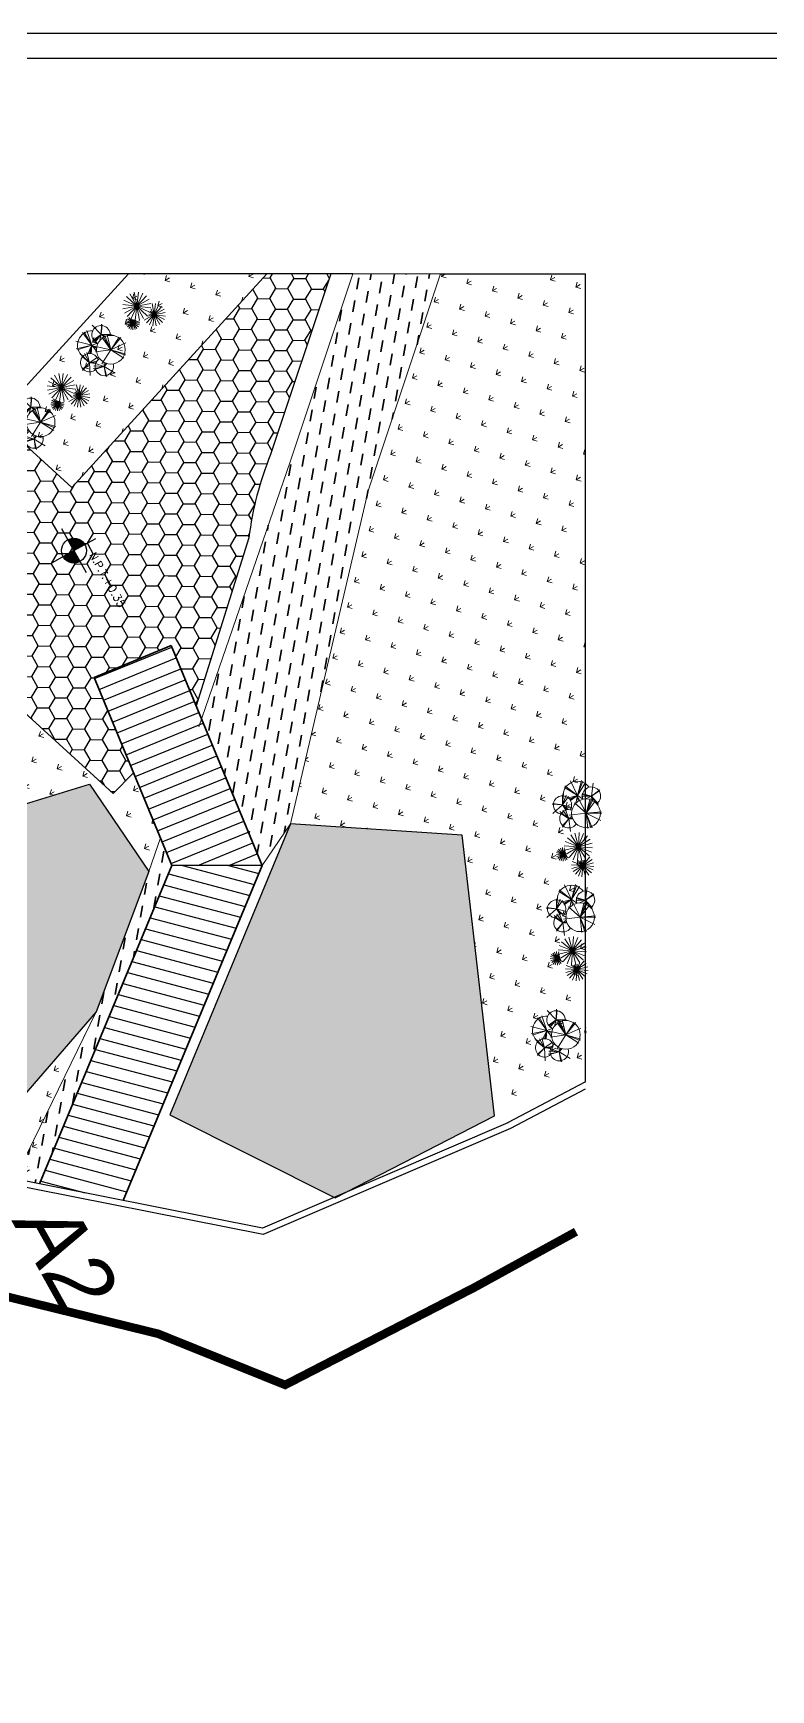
# Model space of a CAD drawing. Header units: millimetres. Extents: x 525387 to 527545, y 2235066 to 2235448.
# Drawn here: x 525732.75 to 525750.45, y 2235239.19 to 2235278.94 of the extents above; entities that cross this region are included whole.
import ezdxf
from ezdxf.enums import TextEntityAlignment as Align

# ---------------------------------------------------------------- set-up
doc = ezdxf.new("R2010")
doc.units = ezdxf.units.MM
for name, color, linetype in [('auxiliar', 6, 'Continuous'), ('pie de plano', 7, 'Continuous'), ('PISOS', 7, 'Continuous'), ('Texto', 7, 'Continuous')]:
    doc.layers.add(name, color=color, linetype=linetype)
doc.layers.add('jardin', color=72, linetype='Continuous', lineweight=5)
doc.layers.add('muro', color=5, linetype='Continuous', lineweight=35)
doc.styles.add('ARIAL', font='ariali.ttf')
doc.styles.add('NIVEL', font='romans')
pattern_1 = [(29.14, (-1683722.28495, 1607543.36697), (0.17353770846, 0.61082703251), [0.1190625, -0.778963112]), (344.14, (-1683722.28495, 1607543.36697), (0.17353770848, 0.61082703258), [0.1190625, -0.5159375]), (74.14, (-1683722.28495, 1607543.36697), (-0.61082703258, 0.17353770848), [0.1190625, -0.5159375])]
pattern_2 = [(299.14, (-1683722.28495, 1607543.36697), (0.424862421517, -0.253872231146), [0.28575, -0.5715]), (59.14, (-1683722.28495, 1607543.36697), (0.00742859073, 0.49487776572), [0.28575, -0.5715]), (359.14, (-1683722.28495, 1607543.36697), (0.432291012247, 0.241005534574), [-0.5715, 0.28575])]
pattern_3 = [(80, (77.369, -186.3914), (-0.2240625537, 0.319994489452), [0.276225, -0.276225])]

# ---------------------------------------------------------------- blocks, each defined once
blk = doc.blocks.new('Arbo-p11')
at = {"color": 0, "linetype": 'ByBlock', "lineweight": 0}
for p, q in [((-0.038, 0.163), (-0.217, 0.41)), ((-0.038, 0.163), (-0.133, 0.453)), ((-0.041, 0.163), (0.138, 0.41)), ((-0.04, 0.163), (0.054, 0.453)), ((-0.039, 0.163), (-0.039, 0.468)), ((-0.284, -0.107), (-0.346, 0.025)), ((-0.036, 0.166), (-0.342, 0.166)), ((-0.037, 0.165), (-0.327, 0.259)), ((-0.037, 0.167), (-0.327, 0.072)), ((-0.284, -0.108), (-0.302, 0.037)), ((-0.037, 0.164), (-0.284, 0.344)), ((-0.037, 0.168), (-0.284, -0.012)), ((-0.038, 0.168), (-0.217, -0.079)), ((-0.038, 0.169), (-0.133, -0.122)), ((-0.043, 0.166), (0.263, 0.166)), ((-0.042, 0.164), (0.205, 0.344)), ((-0.042, 0.165), (0.248, 0.259)), ((-0.042, 0.168), (0.205, -0.012)), ((-0.042, 0.167), (0.248, 0.072)), ((-0.041, 0.168), (0.138, -0.079)), ((-0.04, 0.169), (0.054, -0.122)), ((-0.039, 0.169), (-0.039, -0.136)), ((0.195, -0.175), (0.338, 0.022)), ((0.196, -0.175), (0.271, 0.056)), ((-0.283, -0.106), (-0.428, -0.124)), ((-0.283, -0.106), (-0.426, -0.079)), ((-0.283, -0.105), (-0.415, -0.167)), ((-0.283, -0.107), (-0.411, -0.036)), ((-0.283, -0.105), (-0.39, -0.205)), ((-0.283, -0.107), (-0.383, -0.001)), ((-0.284, -0.105), (-0.354, -0.233)), ((-0.284, -0.105), (-0.312, -0.248)), ((-0.286, -0.107), (-0.221, -0.077)), ((-0.286, -0.106), (-0.197, -0.095)), ((-0.286, -0.105), (-0.158, -0.176)), ((-0.286, -0.106), (-0.142, -0.133)), ((-0.285, -0.108), (-0.267, -0.015)), ((-0.285, -0.107), (-0.25, -0.044)), ((-0.285, -0.107), (-0.237, -0.061)), ((-0.285, -0.105), (-0.223, -0.237)), ((-0.285, -0.105), (-0.185, -0.212)), ((-0.284, -0.105), (-0.266, -0.25)), ((0.199, -0.173), (-0.044, -0.173)), ((0.199, -0.172), (-0.032, -0.247)), ((0.199, -0.172), (0.002, -0.315)), ((0.199, -0.174), (0.049, -0.125)), ((0.198, -0.171), (0.055, -0.368)), ((0.199, -0.175), (0.101, -0.104)), ((0.198, -0.171), (0.122, -0.402)), ((0.198, -0.175), (0.133, -0.085)), ((0.198, -0.175), (0.161, -0.063)), ((0.194, -0.174), (0.426, -0.099)), ((0.194, -0.172), (0.426, -0.247)), ((0.194, -0.173), (0.437, -0.173)), ((0.195, -0.175), (0.391, -0.032)), ((0.195, -0.171), (0.338, -0.368)), ((0.195, -0.172), (0.391, -0.315)), ((0.196, -0.171), (0.271, -0.402)), ((0.197, -0.176), (0.197, -0.026)), ((0.197, -0.171), (0.197, -0.414))]:
    blk.add_line(p, q, dxfattribs=at)
blk = doc.blocks.new('Arbo-p12')
at = {"color": 0, "linetype": 'ByBlock', "lineweight": 0}
for p, q in [((-0.099, 0.183), (-0.34, 0.405)), ((-0.099, 0.183), (-0.136, 0.494)), ((-0.099, 0.183), (-0.107, 0.489)), ((-0.099, 0.183), (-0.046, 0.487)), ((0.165, 0.278), (0.101, 0.528)), ((0.165, 0.278), (0.273, 0.459)), ((0.165, 0.278), (0.277, 0.438)), ((-0.099, 0.183), (-0.404, 0.271)), ((-0.099, 0.183), (-0.398, 0.239)), ((-0.307, -0.102), (-0.381, 0.085)), ((-0.307, -0.102), (-0.373, 0.116)), ((-0.307, -0.102), (-0.31, 0.107)), ((-0.307, -0.102), (-0.258, 0.101)), ((-0.099, 0.183), (-0.249, 0.072)), ((-0.099, 0.183), (-0.218, 0.058)), ((-0.099, 0.183), (-0.203, 0.049)), ((-0.099, 0.183), (-0.19, 0.039)), ((0.191, -0.081), (-0.1, 0.03)), ((-0.099, 0.183), (0.034, 0.159)), ((-0.099, 0.183), (-0.072, 0.032)), ((-0.099, 0.183), (-0.042, 0.086)), ((0.191, -0.081), (-0.066, 0.146)), ((0.165, 0.278), (-0.029, 0.259)), ((0.165, 0.278), (-0.023, 0.235)), ((0.165, 0.278), (-0.016, 0.202)), ((0.165, 0.278), (0.075, 0.181)), ((0.191, -0.081), (0.158, 0.226)), ((0.165, 0.278), (0.203, 0.206)), ((0.165, 0.278), (0.233, 0.203)), ((0.165, 0.278), (0.357, 0.157)), ((0.165, 0.278), (0.344, 0.185)), ((0.191, -0.081), (0.189, 0.218)), ((0.191, -0.081), (0.272, 0.215)), ((0.191, -0.081), (0.219, 0.213)), ((0.191, -0.081), (0.46, 0.06)), ((0.191, -0.081), (0.485, 0.038)), ((-0.307, -0.102), (-0.507, -0.167)), ((-0.307, -0.102), (-0.497, -0.149)), ((-0.307, -0.102), (-0.423, -0.333)), ((-0.307, -0.102), (-0.112, -0.081)), ((-0.307, -0.102), (-0.168, -0.147)), ((-0.307, -0.102), (-0.193, -0.162)), ((-0.307, -0.102), (-0.207, -0.173)), ((-0.087, -0.312), (-0.304, -0.244)), ((-0.087, -0.312), (-0.284, -0.268)), ((-0.087, -0.312), (-0.262, -0.198)), ((-0.087, -0.312), (-0.228, -0.157)), ((-0.087, -0.312), (-0.154, -0.495)), ((-0.087, -0.312), (-0.145, -0.514)), ((0.191, -0.081), (-0.105, -0.242)), ((-0.087, -0.312), (-0.049, -0.239)), ((-0.087, -0.312), (-0.029, -0.266)), ((-0.087, -0.312), (-0.02, -0.276)), ((-0.087, -0.312), (-0.013, -0.284)), ((-0.087, -0.312), (0.039, -0.536)), ((0.191, -0.081), (0.338, -0.353)), ((0.191, -0.081), (0.388, -0.317)), ((0.191, -0.081), (0.413, -0.303)), ((0.191, -0.081), (0.518, -0.106))]:
    blk.add_line(p, q, dxfattribs=at)
blk.add_circle((0.191, -0.081), 0.287, dxfattribs=at)
for centre, radius, start, end in [((-0.099, 0.183), 0.287, 57.4904, 202.572), ((0.165, 0.278), 0.183, 326.1895, 222.0248), ((-0.307, -0.102), 0.183, 350.2838, 282.3951), ((-0.087, -0.312), 0.183, 91.4437, 347.7435), ((-0.099, 0.183), 0.287, 265.0692, 270.8898)]:
    blk.add_arc(centre, radius, start, end, dxfattribs=at)
blk = doc.blocks.new('Nptpl')
at = {"color": 0, "linetype": 'ByBlock'}
for q in [(0, 0.167), (-0.167, 0), (0, -0.167), (0.167, 0)]:
    blk.add_line((0, 0), q, dxfattribs=at)
at = {"color": 0, "linetype": 'ByBlock', "const_width": 0.0833}
for points in [[(0, 0.042, 0.414214), (-0.042, 0, 1)], [(0, -0.042, 0.414214), (0.042, 0, 1)]]:
    blk.add_lwpolyline(points, format="xyb", dxfattribs=at)
at = {"color": 0, "linetype": 'ByBlock'}
blk.add_circle((0, 0), 0.0833, dxfattribs=at)
at = {"color": 0, "linetype": 'ByBlock', "style": 'NIVEL'}
blk.add_text('N.P.T.', height=0.05, dxfattribs=at).set_placement((0.265, 0.075), align=Align.RIGHT)
blk.add_attdef('NPT-PLA', (0.265, 0.075), '', height=0.05, dxfattribs=at)

msp = doc.modelspace()

# ---------------------------------------------------------------- hatches: boundary and pattern name
at = {"layer": 'auxiliar'}
h = msp.add_hatch(dxfattribs=at)
h.set_pattern_fill('LINE', color=256, scale=0.089, angle=22.14)
h.set_pattern_definition([(22.14, (-1682572.58637, 1605915.02382), (-0.106494325767, 0.261739544594), [])])
h.paths.add_polyline_path([(525736.066, 2235264.246), (525734.218, 2235263.482), (525736.082, 2235258.971), (525738.247, 2235258.969)])
h = msp.add_hatch(dxfattribs=at)
h.set_pattern_fill('LINE', color=256, scale=0.089, angle=345.14)
h.set_pattern_definition([(345.14, (5462.81038, -1276.54274), (0.072468639914, 0.273124379824), [])])
h.paths.add_polyline_path([(525738.247, 2235258.969), (525736.082, 2235258.971), (525732.91, 2235251.329), (525734.911, 2235250.932)])
at = {"layer": 'jardin'}
h = msp.add_hatch(dxfattribs=at)
h.set_pattern_fill('GRASS', color=72, scale=0.025, angle=-60.86)
h.set_pattern_definition(pattern_1)
h.paths.add_polyline_path([(525729.557, 2235273.161), (525728.075, 2235273.161), (525733.679, 2235268.038), (525738.361, 2235273.161), (525735.044, 2235273.161), (525732.546, 2235270.428)])
h = msp.add_hatch(dxfattribs=at)
h.set_pattern_fill('GRASS', color=72, scale=0.025, angle=-60.86)
h.set_pattern_definition(pattern_1)
edge = h.paths.add_edge_path()
edge.add_arc((525739.434, 2235260.345), 0.413, 157.3915, 267.3596)
edge.add_line((525739.415, 2235259.933), (525743.045, 2235259.693))
edge.add_line((525743.045, 2235259.693), (525743.825, 2235252.962))
edge.add_line((525743.825, 2235252.962), (525746.026, 2235254.093))
edge.add_line((525746.026, 2235254.093), (525746.006, 2235273.161))
edge.add_line((525746.006, 2235273.161), (525742.529, 2235273.161))
edge.add_line((525742.529, 2235273.161), (525740.794, 2235267.955))
edge.add_line((525740.794, 2235267.955), (525739.053, 2235260.504))
h = msp.add_hatch(dxfattribs=at)
h.set_pattern_fill('GRASS', color=72, scale=0.025, angle=-60.86)
h.set_pattern_definition([(29.14, (-1682572.76184, 1605915.0967), (0.17353770846, 0.61082703251), [0.1190625, -0.778963112]), (344.14, (-1682572.76184, 1605915.0967), (0.17353770848, 0.61082703258), [0.1190625, -0.5159375]), (74.14, (-1682572.76184, 1605915.0967), (-0.61082703258, 0.17353770848), [0.1190625, -0.5159375])])
h.paths.add_polyline_path([(525732.8, 2235251.579), (525734.269, 2235255.456), (525732.115, 2235252.967), (525727.564, 2235253.43), (525725.018, 2235255.116), (525724.528, 2235258.497), (525726.987, 2235260.802), (525731.292, 2235260.056), (525734.107, 2235260.922), (525735.531, 2235258.822), (525735.81, 2235259.63), (525735.165, 2235261.191), (525734.673, 2235260.694), (525731.321, 2235263.758), (525732.625, 2235266.292), (525732.329, 2235266.562), (525727.053, 2235260.79), (525726.758, 2235261.06), (525723.883, 2235257.915), (525723.941, 2235257.049), (525724.134, 2235256.203), (525724.882, 2235254.643), (525725.619, 2235253.757), (525726.516, 2235253.033), (525727.54, 2235252.497), (525728.661, 2235252.2)])
at = {"layer": 'muro'}
h = msp.add_hatch(dxfattribs=at)
h.set_pattern_fill('DASH', color=150, scale=0.087, angle=80)
h.set_pattern_definition(pattern_3)
h.paths.add_polyline_path([(525740.794, 2235267.955), (525742.529, 2235273.161), (525740.421, 2235273.161), (525738.919, 2235268.655), (525736.794, 2235262.486), (525738.247, 2235258.969), (525738.927, 2235259.965)])
h = msp.add_hatch(color=9, dxfattribs=at)
h.dxf.hatch_style = 1
h.paths.add_polyline_path([(525734.107, 2235260.922), (525735.531, 2235258.822), (525734.269, 2235255.456), (525732.115, 2235252.967), (525727.564, 2235253.43), (525725.018, 2235255.116), (525724.528, 2235258.497), (525726.987, 2235260.802), (525731.292, 2235260.056)])
h = msp.add_hatch(color=9, dxfattribs=at)
h.dxf.hatch_style = 1
h.paths.add_polyline_path([(525736.03, 2235252.986), (525740, 2235250.997), (525743.825, 2235252.962), (525743.413, 2235256.515), (525743.045, 2235259.693), (525738.927, 2235259.965)])
h = msp.add_hatch(dxfattribs=at)
h.set_pattern_fill('DASH', color=150, scale=0.087, angle=80)
h.set_pattern_definition(pattern_3)
h.paths.add_polyline_path([(525734.269, 2235255.456), (525732.316, 2235251.446), (525732.91, 2235251.329), (525736.082, 2235258.971), (525735.81, 2235259.63), (525735.531, 2235258.822)])
at = {"layer": 'PISOS'}
h = msp.add_hatch(dxfattribs=at)
h.set_pattern_fill('HONEY', color=9, scale=0.09, angle=-60.86)
h.set_pattern_definition(pattern_2)
edge = h.paths.add_edge_path()
edge.add_line((525728.075, 2235273.161), (525725.111, 2235273.161))
edge.add_line((525725.111, 2235273.161), (525730.57, 2235268.17))
edge.add_arc((525730.44, 2235268.061), 0.17, -18.6366, 40.0912, ccw=False)
edge.add_line((525730.601, 2235268.006), (525727.295, 2235264.39))
edge.add_line((525727.295, 2235264.39), (525725.368, 2235262.282))
edge.add_line((525725.368, 2235262.282), (525723.883, 2235260.657))
edge.add_line((525723.883, 2235260.657), (525725.249, 2235259.409))
edge.add_line((525725.249, 2235259.409), (525726.734, 2235261.034))
edge.add_line((525726.734, 2235261.034), (525732.034, 2235266.832))
edge.add_line((525732.034, 2235266.832), (525732.625, 2235266.292))
edge.add_line((525732.625, 2235266.292), (525731.321, 2235263.758))
edge.add_line((525731.321, 2235263.758), (525734.251, 2235261.08))
edge.add_line((525734.251, 2235261.08), (525734.673, 2235260.694))
edge.add_line((525734.673, 2235260.694), (525735.165, 2235261.191))
edge.add_line((525735.165, 2235261.191), (525734.218, 2235263.482))
edge.add_line((525734.218, 2235263.482), (525736.066, 2235264.246))
edge.add_line((525736.066, 2235264.246), (525736.56, 2235263.052))
edge.add_line((525736.56, 2235263.052), (525736.664, 2235262.799))
edge.add_line((525736.664, 2235262.799), (525737.276, 2235264.75))
edge.add_line((525737.276, 2235264.75), (525728.075, 2235273.161))
h = msp.add_hatch(dxfattribs=at)
h.set_pattern_fill('HONEY', color=9, scale=0.09, angle=-60.86)
h.set_pattern_definition(pattern_2)
edge = h.paths.add_edge_path()
edge.add_line((525739.894, 2235273.161), (525738.361, 2235273.161))
edge.add_line((525738.361, 2235273.161), (525733.679, 2235268.038))
edge.add_line((525733.679, 2235268.038), (525737.276, 2235264.75))
edge.add_line((525737.276, 2235264.75), (525737.928, 2235266.831))
edge.add_arc((525745.833, 2235265.832), 7.968, 157.9117, 172.796, ccw=False)
edge.add_line((525738.45, 2235268.828), (525739.894, 2235273.161))

# ---------------------------------------------------------------- linework, layer by layer
for p, q in [((525746.006, 2235253.778), (525744.134, 2235252.792)), ((525745.995, 2235253.603), (525744.204, 2235252.66)), ((525744.145, 2235252.797), (525738.259, 2235250.268)), ((525744.204, 2235252.66), (525738.276, 2235250.112))]:
    msp.add_line(p, q)
msp.add_lwpolyline([(525734.107, 2235260.922), (525735.531, 2235258.822), (525734.269, 2235255.456), (525732.115, 2235252.967), (525727.564, 2235253.43), (525725.018, 2235255.116), (525724.528, 2235258.497), (525726.987, 2235260.802), (525731.292, 2235260.056), (525734.107, 2235260.922)])
at = {"elevation": -2469.879}
msp.add_lwpolyline([(525736.03, 2235252.986), (525740, 2235250.997), (525743.825, 2235252.962), (525743.413, 2235256.515), (525743.045, 2235259.693), (525738.927, 2235259.965), (525736.03, 2235252.986)], dxfattribs=at)
at = {"const_width": 0.204}
msp.add_lwpolyline([(525719.377, 2235243.444), (525721.135, 2235247.49, -0.303994), (525726.933, 2235249.898), (525735.753, 2235247.732), (525738.8, 2235246.505), (525743.351, 2235248.849), (525745.776, 2235250.181)], format="xyb", dxfattribs=at)
at = {"layer": 'auxiliar'}
for p, q in [((525740.421, 2235273.161), (525708.171, 2235273.161)), ((525728.075, 2235273.161), (525733.679, 2235268.038)), ((525738.361, 2235273.161), (525733.679, 2235268.038)), ((525742.529, 2235273.161), (525746.006, 2235273.161)), ((525746.006, 2235253.778), (525746.006, 2235273.161)), ((525737.928, 2235266.831), (525736.664, 2235262.799)), ((525731.321, 2235263.758), (525734.673, 2235260.694)), ((525735.165, 2235261.191), (525734.673, 2235260.694)), ((525738.247, 2235258.969), (525736.082, 2235258.971)), ((525738.276, 2235250.112), (525726.374, 2235252.472)), ((525738.259, 2235250.268), (525728.553, 2235252.192))]:
    msp.add_line(p, q, dxfattribs=at)
at = {"layer": 'auxiliar', "color": 1, "linetype": 'Continuous', "lineweight": -3}
for points in [[(525706.131, 2235278.94), (525796.131, 2235278.94), (525796.131, 2235218.94), (525706.131, 2235218.94)], [(525706.731, 2235278.34), (525795.531, 2235278.34), (525795.531, 2235219.54), (525706.731, 2235219.54)]]:
    msp.add_lwpolyline(points, close=True, dxfattribs=at)
at = {"layer": 'auxiliar'}
msp.add_lwpolyline([(525739.894, 2235273.161), (525738.45, 2235268.828, 0.065036), (525737.928, 2235266.831)], format="xyb", dxfattribs=at)
at = {"layer": 'jardin', "color": 72}
msp.add_lwpolyline([(525736.728, 2235262.294), (525738.919, 2235268.655), (525740.421, 2235273.161), (525742.529, 2235273.161), (525740.794, 2235267.955), (525738.927, 2235259.965), (525738.247, 2235258.969), (525734.911, 2235250.932), (525732.316, 2235251.446), (525734.269, 2235255.456), (525735.531, 2235258.822), (525735.81, 2235259.63)], dxfattribs=at)
at = {"layer": 'muro', "color": 2}
for p, q in [((525736.066, 2235264.246), (525734.218, 2235263.482)), ((525736.066, 2235264.246), (525738.247, 2235258.969)), ((525734.218, 2235263.482), (525736.082, 2235258.971)), ((525736.082, 2235258.971), (525732.91, 2235251.329)), ((525738.247, 2235258.969), (525734.911, 2235250.932))]:
    msp.add_line(p, q, dxfattribs=at)
at = {"layer": 'muro'}
msp.add_lwpolyline([(525735.044, 2235273.161), (525732.546, 2235270.428), (525729.557, 2235273.161)], dxfattribs=at)

# ---------------------------------------------------------------- block references
at = {"layer": 'jardin', "color": 114, "linetype": 'Continuous', "lineweight": 0, "true_color": 0x139b48, "xscale": 1.125, "yscale": 1.125, "zscale": 1.125}
for p, rotation in [((525735.37, 2235272.247), 29.00670692664509), ((525733.561, 2235270.297), 29.00670692664509), ((525745.804, 2235259.228), 338.1756573815576), ((525745.662, 2235256.733), 338.1756573815576)]:
    msp.add_blockref('Arbo-p11', p, dxfattribs=dict(at, rotation=rotation))
at = {"layer": 'jardin', "linetype": 'Continuous', "lineweight": 0}
for p, xscale, yscale, zscale, rotation in [((525734.372, 2235271.318), 1.200000000000006, 1.200000000000006, 1.200000000000006, 29.00670692664511), ((525732.687, 2235269.576), 1.200000000000005, 1.200000000000005, 1.200000000000005, 29.00670692664511), ((525745.84, 2235260.397), 1.200000000000001, 1.200000000000001, 1.200000000000001, 338.1756573815576), ((525745.698, 2235257.901), 1.200000000000001, 1.200000000000001, 1.200000000000001, 338.1756573815576), ((525745.286, 2235254.877, 3.621), 1.200000000000005, 1.200000000000005, 1.200000000000005, 29.00670692664511)]:
    msp.add_blockref('Arbo-p12', p, dxfattribs=dict(at, xscale=xscale, yscale=yscale, zscale=zscale, rotation=rotation))
at = {"layer": 'Texto', "lineweight": -3, "ltscale": 0.35}
ref = msp.add_blockref('Nptpl', (525733.732, 2235266.523), dxfattribs=dict(at, xscale=3.589483064943671, yscale=3.589483064943671, zscale=3.589483064943671, rotation=299.14))
ref.add_attrib('NPT-PLA', '+0.35', (525734.429, 2235265.824), dxfattribs={"layer": '0', "color": 0, "linetype": 'ByBlock', "ltscale": 0.35, "height": 0.192, "rotation": 299.14, "style": 'NIVEL'})

# ---------------------------------------------------------------- texts
at = {"layer": 'pie de plano', "style": 'ARIAL'}
msp.add_text('A2', height=1.5, rotation=299.14, dxfattribs=at).set_placement((525732.279, 2235250.365))

doc.saveas('drawing.dxf')
